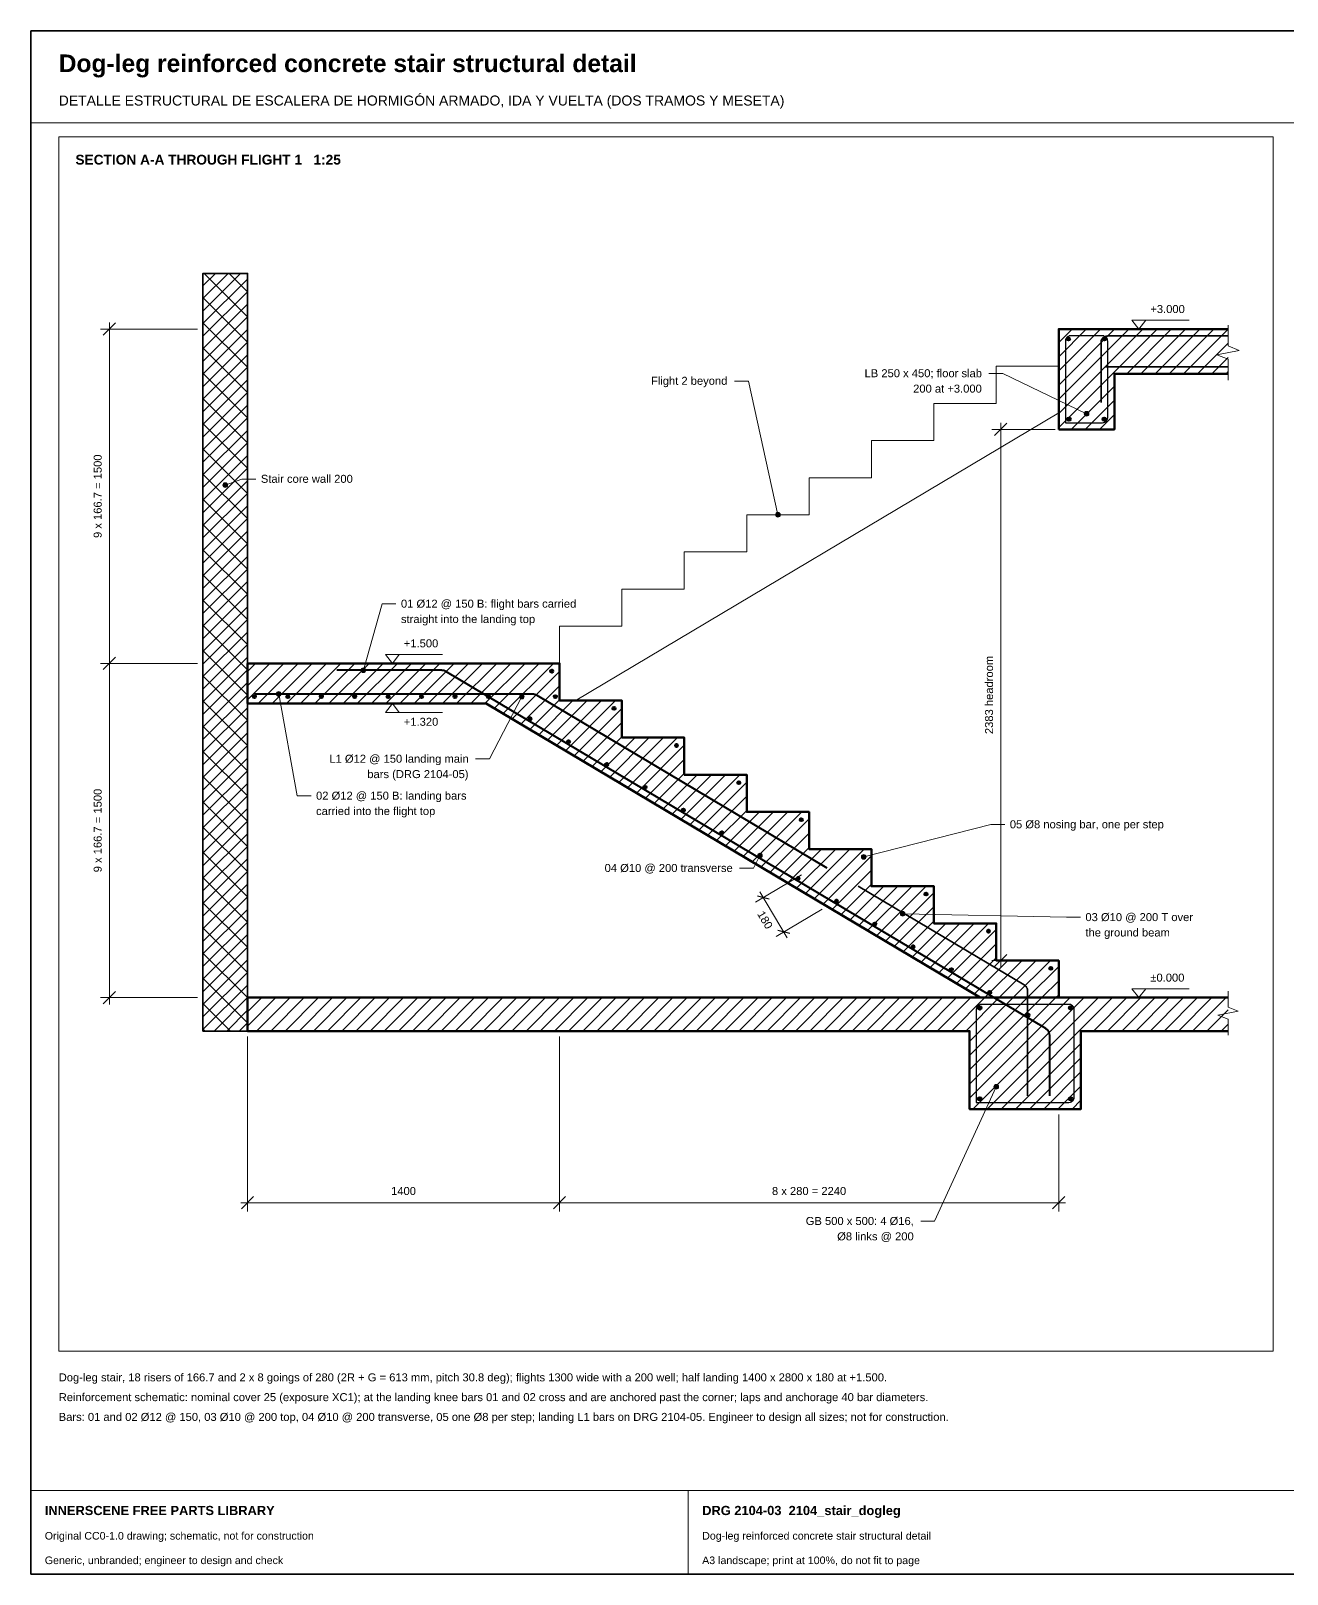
# Paper-space layout 'Layout1' of a CAD drawing. Header units: millimetres. Extents: x 10 to 410, y 10 to 287.
# Drawn here: x 10 to 235.5, y 10 to 287 of the extents above; entities that cross this region are included whole.
import ezdxf
from ezdxf.enums import TextEntityAlignment as Align

# ---------------------------------------------------------------- set-up
doc = ezdxf.new("R2010")
doc.units = ezdxf.units.MM
for name, color, linetype, lineweight, true_color in [('A-BORDER', 7, 'Continuous', 18, 0x6f8794), ('A-DIMS', 7, 'Continuous', 15, 0x46606d), ('A-TEXT', 7, 'Continuous', 15, 0x1b2a33), ('A-WALL', 7, 'Continuous', 35, 0x3a4a54), ('S-CONC', 7, 'Continuous', 50, 0x1f2d36), ('S-CONC-BYD', 7, 'Continuous', 18, 0x5b6b74), ('S-HATCH', 7, 'Continuous', 9, 0x9aa5aa), ('S-REBAR', 7, 'Continuous', 40, 0xb2361f)]:
    doc.layers.add(name, color=color, linetype=linetype, lineweight=lineweight, true_color=true_color)
doc.styles.add('STR_BOLD', font='arialbd.ttf')
doc.styles.add('STR_REGULAR', font='arial.ttf')

psp = doc.layouts.get("Layout1")

# ---------------------------------------------------------------- hatches: boundary and pattern name
at = {"layer": 'A-DIMS'}
h = psp.add_hatch(color=256, dxfattribs=at)
edge = h.paths.add_edge_path()
edge.add_arc((199.49, 218.27), 0.42, 0, 360)
h = psp.add_hatch(color=256, dxfattribs=at)
edge = h.paths.add_edge_path()
edge.add_arc((44.89, 205.47), 0.42, 0, 360)
h = psp.add_hatch(color=256, dxfattribs=at)
edge = h.paths.add_edge_path()
edge.add_arc((144.09, 200.14), 0.42, 0, 360)
h = psp.add_hatch(color=256, dxfattribs=at)
edge = h.paths.add_edge_path()
edge.add_arc((69.69, 172.23), 0.42, 0, 360)
h = psp.add_hatch(color=256, dxfattribs=at)
edge = h.paths.add_edge_path()
edge.add_arc((54.49, 167.99), 0.42, 0, 360)
h = psp.add_hatch(color=256, dxfattribs=at)
edge = h.paths.add_edge_path()
edge.add_arc((98.13, 167.51), 0.42, 0, 360)
h = psp.add_hatch(color=256, dxfattribs=at)
edge = h.paths.add_edge_path()
edge.add_arc((140.87, 138.96), 0.42, 0, 360)
h = psp.add_hatch(color=256, dxfattribs=at)
edge = h.paths.add_edge_path()
edge.add_arc((159.49, 138.74), 0.42, 0, 360)
h = psp.add_hatch(color=256, dxfattribs=at)
edge = h.paths.add_edge_path()
edge.add_arc((166.49, 128.53), 0.42, 0, 360)
h = psp.add_hatch(color=256, dxfattribs=at)
edge = h.paths.add_edge_path()
edge.add_arc((183.29, 97.47), 0.42, 0, 360)
at = {"layer": 'S-REBAR'}
h = psp.add_hatch(color=256, dxfattribs=at)
edge = h.paths.add_edge_path()
edge.add_arc((196.25, 231.71), 0.28, 0, 360)
h = psp.add_hatch(color=256, dxfattribs=at)
edge = h.paths.add_edge_path()
edge.add_arc((202.73, 231.71), 0.28, 0, 360)
h = psp.add_hatch(color=256, dxfattribs=at)
edge = h.paths.add_edge_path()
edge.add_arc((196.33, 217.31), 0.32, 0, 360)
h = psp.add_hatch(color=256, dxfattribs=at)
edge = h.paths.add_edge_path()
edge.add_arc((202.65, 217.31), 0.32, 0, 360)
h = psp.add_hatch(color=256, dxfattribs=at)
edge = h.paths.add_edge_path()
edge.add_arc((103.49, 172.07), 0.28, 0, 360)
h = psp.add_hatch(color=256, dxfattribs=at)
edge = h.paths.add_edge_path()
edge.add_arc((50.13, 167.51), 0.28, 0, 360)
h = psp.add_hatch(color=256, dxfattribs=at)
edge = h.paths.add_edge_path()
edge.add_arc((56.13, 167.51), 0.28, 0, 360)
h = psp.add_hatch(color=256, dxfattribs=at)
edge = h.paths.add_edge_path()
edge.add_arc((62.13, 167.51), 0.28, 0, 360)
h = psp.add_hatch(color=256, dxfattribs=at)
edge = h.paths.add_edge_path()
edge.add_arc((68.13, 167.51), 0.28, 0, 360)
h = psp.add_hatch(color=256, dxfattribs=at)
edge = h.paths.add_edge_path()
edge.add_arc((74.13, 167.51), 0.28, 0, 360)
h = psp.add_hatch(color=256, dxfattribs=at)
edge = h.paths.add_edge_path()
edge.add_arc((80.13, 167.51), 0.28, 0, 360)
h = psp.add_hatch(color=256, dxfattribs=at)
edge = h.paths.add_edge_path()
edge.add_arc((86.13, 167.51), 0.28, 0, 360)
h = psp.add_hatch(color=256, dxfattribs=at)
edge = h.paths.add_edge_path()
edge.add_arc((92.13, 167.51), 0.28, 0, 360)
h = psp.add_hatch(color=256, dxfattribs=at)
edge = h.paths.add_edge_path()
edge.add_arc((98.13, 167.51), 0.28, 0, 360)
h = psp.add_hatch(color=256, dxfattribs=at)
edge = h.paths.add_edge_path()
edge.add_arc((104.13, 167.51), 0.28, 0, 360)
h = psp.add_hatch(color=256, dxfattribs=at)
edge = h.paths.add_edge_path()
edge.add_arc((99.62, 163.51), 0.28, 0, 360)
h = psp.add_hatch(color=256, dxfattribs=at)
edge = h.paths.add_edge_path()
edge.add_arc((114.69, 165.4), 0.28, 0, 360)
h = psp.add_hatch(color=256, dxfattribs=at)
edge = h.paths.add_edge_path()
edge.add_arc((106.5, 159.42), 0.28, 0, 360)
h = psp.add_hatch(color=256, dxfattribs=at)
edge = h.paths.add_edge_path()
edge.add_arc((125.89, 158.74), 0.28, 0, 360)
h = psp.add_hatch(color=256, dxfattribs=at)
edge = h.paths.add_edge_path()
edge.add_arc((113.37, 155.33), 0.28, 0, 360)
h = psp.add_hatch(color=256, dxfattribs=at)
edge = h.paths.add_edge_path()
edge.add_arc((137.09, 152.07), 0.28, 0, 360)
h = psp.add_hatch(color=256, dxfattribs=at)
edge = h.paths.add_edge_path()
edge.add_arc((120.25, 151.24), 0.28, 0, 360)
h = psp.add_hatch(color=256, dxfattribs=at)
edge = h.paths.add_edge_path()
edge.add_arc((127.12, 147.15), 0.28, 0, 360)
h = psp.add_hatch(color=256, dxfattribs=at)
edge = h.paths.add_edge_path()
edge.add_arc((148.29, 145.4), 0.28, 0, 360)
h = psp.add_hatch(color=256, dxfattribs=at)
edge = h.paths.add_edge_path()
edge.add_arc((134, 143.05), 0.28, 0, 360)
h = psp.add_hatch(color=256, dxfattribs=at)
edge = h.paths.add_edge_path()
edge.add_arc((140.87, 138.96), 0.28, 0, 360)
h = psp.add_hatch(color=256, dxfattribs=at)
edge = h.paths.add_edge_path()
edge.add_arc((159.49, 138.74), 0.28, 0, 360)
h = psp.add_hatch(color=256, dxfattribs=at)
edge = h.paths.add_edge_path()
edge.add_arc((147.74, 134.87), 0.28, 0, 360)
h = psp.add_hatch(color=256, dxfattribs=at)
edge = h.paths.add_edge_path()
edge.add_arc((154.62, 130.78), 0.28, 0, 360)
h = psp.add_hatch(color=256, dxfattribs=at)
edge = h.paths.add_edge_path()
edge.add_arc((170.69, 132.07), 0.28, 0, 360)
h = psp.add_hatch(color=256, dxfattribs=at)
edge = h.paths.add_edge_path()
edge.add_arc((161.49, 126.69), 0.28, 0, 360)
h = psp.add_hatch(color=256, dxfattribs=at)
edge = h.paths.add_edge_path()
edge.add_arc((181.89, 125.4), 0.28, 0, 360)
h = psp.add_hatch(color=256, dxfattribs=at)
edge = h.paths.add_edge_path()
edge.add_arc((168.37, 122.6), 0.28, 0, 360)
h = psp.add_hatch(color=256, dxfattribs=at)
edge = h.paths.add_edge_path()
edge.add_arc((175.24, 118.5), 0.28, 0, 360)
h = psp.add_hatch(color=256, dxfattribs=at)
edge = h.paths.add_edge_path()
edge.add_arc((193.09, 118.74), 0.28, 0, 360)
h = psp.add_hatch(color=256, dxfattribs=at)
edge = h.paths.add_edge_path()
edge.add_arc((182.12, 114.41), 0.28, 0, 360)
h = psp.add_hatch(color=256, dxfattribs=at)
edge = h.paths.add_edge_path()
edge.add_arc((180.33, 111.63), 0.32, 0, 360)
h = psp.add_hatch(color=256, dxfattribs=at)
edge = h.paths.add_edge_path()
edge.add_arc((196.65, 111.63), 0.32, 0, 360)
h = psp.add_hatch(color=256, dxfattribs=at)
edge = h.paths.add_edge_path()
edge.add_arc((188.99, 110.32), 0.28, 0, 360)
h = psp.add_hatch(color=256, dxfattribs=at)
edge = h.paths.add_edge_path()
edge.add_arc((180.33, 95.31), 0.32, 0, 360)
h = psp.add_hatch(color=256, dxfattribs=at)
edge = h.paths.add_edge_path()
edge.add_arc((196.65, 95.31), 0.32, 0, 360)

# ---------------------------------------------------------------- linework, layer by layer
at = {"layer": 'A-BORDER'}
for p, q in [((10, 270.5), (410, 270.5)), ((10, 25), (410, 25)), ((128, 10), (128, 25))]:
    psp.add_line(p, q, dxfattribs=at)
at = {"layer": 'A-BORDER', "lineweight": 35}
psp.add_lwpolyline([(10, 10), (410, 10), (410, 287), (10, 287)], close=True, dxfattribs=at)
at = {"layer": 'A-BORDER'}
psp.add_lwpolyline([(15, 50), (233, 50), (233, 268), (15, 268)], close=True, dxfattribs=at)
at = {"layer": 'A-DIMS'}
for p, q in [((39.89, 233.47), (22.49, 233.47)), ((24.09, 172.27), (24.09, 234.67)), ((207.64, 235.07), (217.91, 235.07)), ((184.09, 118.94), (184.09, 216.67)), ((193.89, 215.47), (182.49, 215.47)), ((24.09, 112.27), (24.09, 174.67)), ((73.64, 175.07), (83.91, 175.07)), ((39.89, 173.47), (22.49, 173.47)), ((39.89, 173.47), (22.49, 173.47)), ((73.64, 164.67), (83.91, 164.67)), ((148.35, 135.53), (140.1, 130.62)), ((145.77, 124.22), (140.86, 132.47)), ((152.03, 129.34), (143.78, 124.43)), ((193.49, 120.14), (182.49, 120.14)), ((207.64, 115.07), (217.91, 115.07)), ((39.89, 113.47), (22.49, 113.47)), ((48.89, 106.47), (48.89, 75.07)), ((104.89, 106.47), (104.89, 75.07)), ((104.89, 106.47), (104.89, 75.07)), ((194.49, 92.47), (194.49, 75.07)), ((47.69, 76.67), (106.09, 76.67)), ((103.69, 76.67), (195.69, 76.67))]:
    psp.add_line(p, q, dxfattribs=at)
at = {"layer": 'A-DIMS', "lineweight": 30}
for p, q in [((22.99, 232.37), (25.19, 234.57)), ((182.99, 214.37), (185.19, 216.57)), ((22.99, 172.37), (25.19, 174.57)), ((22.99, 172.37), (25.19, 174.57)), ((142.54, 131.17), (140.41, 131.71)), ((146.22, 124.98), (144.09, 125.52)), ((182.99, 119.04), (185.19, 121.24)), ((22.99, 112.37), (25.19, 114.57)), ((47.79, 75.57), (49.99, 77.77)), ((103.79, 75.57), (105.99, 77.77)), ((103.79, 75.57), (105.99, 77.77)), ((193.39, 75.57), (195.59, 77.77))]:
    psp.add_line(p, q, dxfattribs=at)
at = {"layer": 'A-DIMS'}
for points in [[(208.89, 233.47), (207.64, 235.07), (210.14, 235.07)], [(74.89, 173.47), (73.64, 175.07), (76.14, 175.07)], [(74.89, 166.27), (73.64, 164.67), (76.14, 164.67)], [(208.89, 113.47), (207.64, 115.07), (210.14, 115.07)]]:
    psp.add_lwpolyline(points, close=True, dxfattribs=at)
for points in [[(224.89, 224.3), (224.89, 228.05), (222.89, 228.85), (226.89, 229.65), (224.89, 230.45), (224.89, 234.2)], [(181.96, 225.51), (184.46, 225.51), (199.49, 218.27)], [(136.29, 224.15), (138.79, 224.15), (144.09, 200.14)], [(50.39, 206.56), (47.89, 206.56), (44.89, 205.47)], [(75.53, 184.15), (73.03, 184.15), (69.69, 172.23)], [(60.29, 149.69), (57.79, 149.69), (54.49, 167.99)], [(89.81, 156.32), (92.31, 156.32), (98.13, 167.51)], [(184.82, 144.55), (182.32, 144.55), (159.49, 138.74)], [(137.22, 136.71), (139.72, 136.71), (140.87, 138.96)], [(198.39, 127.89), (195.89, 127.89), (166.49, 128.53)], [(224.89, 106.74), (224.89, 109.59), (223.06, 110.32), (226.72, 111.06), (224.89, 111.79), (224.89, 114.64)], [(169.73, 73.35), (172.23, 73.35), (183.29, 97.47)]]:
    psp.add_lwpolyline(points, dxfattribs=at)
for centre in [(199.49, 218.27), (44.89, 205.47), (144.09, 200.14), (69.69, 172.23), (54.49, 167.99), (98.13, 167.51), (140.87, 138.96), (159.49, 138.74), (166.49, 128.53), (183.29, 97.47)]:
    psp.add_circle(centre, 0.42, dxfattribs=at)
at = {"layer": 'A-WALL'}
psp.add_lwpolyline([(40.89, 107.47), (48.89, 107.47), (48.89, 243.47), (40.89, 243.47), (40.89, 107.47)], dxfattribs=at)
at = {"layer": 'S-CONC'}
for points in [[(224.89, 233.47), (194.49, 233.47), (194.49, 215.47)], [(194.49, 215.47), (204.49, 215.47), (204.49, 225.47), (224.89, 225.47)], [(180.41, 113.47), (194.49, 113.47), (194.49, 120.14), (183.29, 120.14), (183.29, 126.8), (172.09, 126.8), (172.09, 133.47), (160.89, 133.47), (160.89, 140.14), (149.69, 140.14), (149.69, 146.8), (138.49, 146.8), (138.49, 153.47), (127.29, 153.47), (127.29, 160.14), (116.09, 160.14), (116.09, 166.8), (104.89, 166.8), (104.89, 173.47), (48.89, 173.47), (48.89, 166.27), (91.71, 166.27), (180.41, 113.47)], [(224.89, 113.47), (48.89, 113.47), (48.89, 107.47)], [(48.89, 107.47), (178.49, 107.47), (178.49, 93.47), (198.49, 93.47), (198.49, 107.47), (224.89, 107.47)]]:
    psp.add_lwpolyline(points, dxfattribs=at)
at = {"layer": 'S-CONC-BYD'}
for points in [[(104.89, 173.47), (104.89, 180.14), (116.09, 180.14), (116.09, 186.8), (127.29, 186.8), (127.29, 193.47), (138.49, 193.47), (138.49, 200.14), (149.69, 200.14), (149.69, 206.8), (160.89, 206.8), (160.89, 213.47), (172.09, 213.47), (172.09, 220.14), (183.29, 220.14), (183.29, 226.8), (194.49, 226.8)], [(107.7, 166.76), (194.49, 218.42)]]:
    psp.add_lwpolyline(points, dxfattribs=at)
at = {"layer": 'S-HATCH'}
for p, q in [((40.89, 236.71), (47.65, 243.47)), ((40.89, 238.97), (45.39, 243.47)), ((40.89, 241.23), (43.13, 243.47)), ((40.89, 234.45), (48.89, 242.45)), ((41.08, 243.47), (48.89, 235.66)), ((45.6, 243.47), (48.89, 240.18)), ((40.89, 232.18), (48.89, 240.18)), ((40.89, 239.13), (48.89, 231.13)), ((40.89, 229.92), (48.89, 237.92)), ((40.89, 227.66), (48.89, 235.66)), ((40.89, 234.61), (48.89, 226.61)), ((40.89, 225.4), (48.89, 233.4)), ((194.49, 215.8), (212.16, 233.47)), ((194.49, 218.34), (209.62, 233.47)), ((194.49, 220.89), (207.07, 233.47)), ((194.49, 223.43), (204.53, 233.47)), ((194.49, 225.98), (201.98, 233.47)), ((194.49, 228.52), (199.44, 233.47)), ((194.49, 231.07), (196.89, 233.47)), ((206.71, 225.47), (214.71, 233.47)), ((209.26, 225.47), (217.26, 233.47)), ((211.8, 225.47), (219.8, 233.47)), ((214.35, 225.47), (222.35, 233.47)), ((216.89, 225.47), (224.89, 233.47)), ((40.89, 223.13), (48.89, 231.13)), ((40.89, 230.08), (48.89, 222.08)), ((219.44, 225.47), (224.89, 230.92)), ((40.89, 220.87), (48.89, 228.87)), ((221.98, 225.47), (224.89, 228.38)), ((40.89, 218.61), (48.89, 226.61)), ((40.89, 225.56), (48.89, 217.56)), ((224.53, 225.47), (224.89, 225.83)), ((40.89, 216.34), (48.89, 224.34)), ((40.89, 214.08), (48.89, 222.08)), ((196.71, 215.47), (204.49, 223.25)), ((40.89, 221.03), (48.89, 213.03)), ((40.89, 211.82), (48.89, 219.82)), ((199.26, 215.47), (204.49, 220.7)), ((40.89, 209.56), (48.89, 217.56)), ((40.89, 216.51), (48.89, 208.51)), ((201.8, 215.47), (204.49, 218.16)), ((40.89, 207.29), (48.89, 215.29)), ((204.35, 215.47), (204.49, 215.61)), ((40.89, 205.03), (48.89, 213.03)), ((40.89, 211.98), (48.89, 203.98)), ((40.89, 202.77), (48.89, 210.77)), ((40.89, 200.51), (48.89, 208.51)), ((40.89, 207.45), (48.89, 199.45)), ((40.89, 198.24), (48.89, 206.24)), ((40.89, 195.98), (48.89, 203.98)), ((40.89, 202.93), (48.89, 194.93)), ((40.89, 193.72), (48.89, 201.72)), ((40.89, 191.45), (48.89, 199.45)), ((40.89, 198.4), (48.89, 190.4)), ((40.89, 189.19), (48.89, 197.19)), ((40.89, 186.93), (48.89, 194.93)), ((40.89, 193.88), (48.89, 185.88)), ((40.89, 184.67), (48.89, 192.67)), ((40.89, 182.4), (48.89, 190.4)), ((40.89, 189.35), (48.89, 181.35)), ((40.89, 180.14), (48.89, 188.14)), ((40.89, 177.88), (48.89, 185.88)), ((40.89, 184.83), (48.89, 176.83)), ((40.89, 175.61), (48.89, 183.61)), ((40.89, 173.35), (48.89, 181.35)), ((40.89, 180.3), (48.89, 172.3)), ((40.89, 171.09), (48.89, 179.09)), ((40.89, 168.83), (48.89, 176.83)), ((40.89, 175.78), (48.89, 167.78)), ((40.89, 166.56), (48.89, 174.56)), ((40.89, 164.3), (48.89, 172.3)), ((48.89, 166.93), (55.43, 173.47)), ((48.89, 169.47), (52.89, 173.47)), ((48.89, 172.02), (50.34, 173.47)), ((50.78, 166.27), (57.98, 173.47)), ((53.32, 166.27), (60.52, 173.47)), ((55.87, 166.27), (63.07, 173.47)), ((58.42, 166.27), (65.62, 173.47)), ((60.96, 166.27), (68.16, 173.47)), ((63.51, 166.27), (70.71, 173.47)), ((66.05, 166.27), (73.25, 173.47)), ((68.6, 166.27), (75.8, 173.47)), ((71.14, 166.27), (78.34, 173.47)), ((73.69, 166.27), (80.89, 173.47)), ((76.23, 166.27), (83.43, 173.47)), ((78.78, 166.27), (85.98, 173.47)), ((81.33, 166.27), (88.53, 173.47)), ((83.87, 166.27), (91.07, 173.47)), ((86.42, 166.27), (93.62, 173.47)), ((88.96, 166.27), (96.16, 173.47)), ((91.51, 166.27), (98.71, 173.47)), ((93.18, 165.4), (101.25, 173.47)), ((94.77, 164.45), (103.8, 173.47)), ((96.37, 163.5), (104.89, 172.02)), ((40.89, 171.25), (48.89, 163.25)), ((40.89, 162.04), (48.89, 170.04)), ((97.97, 162.55), (104.89, 169.47)), ((40.89, 159.78), (48.89, 167.78)), ((40.89, 166.72), (48.89, 158.72)), ((99.56, 161.6), (104.89, 166.92)), ((101.16, 160.65), (107.31, 166.8)), ((102.75, 159.7), (109.86, 166.8)), ((104.35, 158.75), (112.41, 166.8)), ((105.94, 157.8), (114.95, 166.8)), ((40.89, 157.51), (48.89, 165.51)), ((107.54, 156.85), (116.09, 165.4)), ((40.89, 155.25), (48.89, 163.25)), ((40.89, 162.2), (48.89, 154.2)), ((40.89, 152.99), (48.89, 160.99)), ((109.14, 155.9), (116.09, 162.85)), ((40.89, 150.72), (48.89, 158.72)), ((110.73, 154.95), (116.09, 160.31)), ((112.33, 154), (118.47, 160.14)), ((113.92, 153.05), (121.01, 160.14)), ((115.52, 152.1), (123.56, 160.14)), ((117.11, 151.15), (126.1, 160.14)), ((118.71, 150.2), (127.29, 158.78)), ((40.89, 157.67), (48.89, 149.67)), ((40.89, 148.46), (48.89, 156.46)), ((120.31, 149.25), (127.29, 156.23)), ((40.89, 146.2), (48.89, 154.2)), ((40.89, 153.15), (48.89, 145.15)), ((121.9, 148.3), (127.29, 153.69)), ((123.5, 147.35), (129.62, 153.47)), ((125.09, 146.4), (132.16, 153.47)), ((126.69, 145.45), (134.71, 153.47)), ((128.28, 144.5), (137.26, 153.47)), ((40.89, 143.94), (48.89, 151.94)), ((40.89, 141.67), (48.89, 149.67)), ((129.88, 143.55), (138.49, 152.16)), ((131.48, 142.6), (138.49, 149.61)), ((40.89, 148.62), (48.89, 140.62)), ((40.89, 139.41), (48.89, 147.41)), ((133.07, 141.65), (138.49, 147.07)), ((40.89, 137.15), (48.89, 145.15)), ((40.89, 144.1), (48.89, 136.1)), ((134.67, 140.7), (140.77, 146.8)), ((136.26, 139.75), (143.32, 146.8)), ((137.86, 138.8), (145.86, 146.8)), ((139.46, 137.85), (148.41, 146.8)), ((141.05, 136.9), (149.69, 145.54)), ((40.89, 134.89), (48.89, 142.89)), ((142.65, 135.95), (149.69, 142.99)), ((40.89, 132.62), (48.89, 140.62)), ((40.89, 139.57), (48.89, 131.57)), ((144.24, 135), (149.69, 140.45)), ((145.84, 134.05), (151.92, 140.14)), ((147.43, 133.1), (154.47, 140.14)), ((149.03, 132.15), (157.02, 140.14)), ((150.63, 131.2), (159.56, 140.14)), ((152.22, 130.25), (160.89, 138.92)), ((40.89, 130.36), (48.89, 138.36)), ((40.89, 128.1), (48.89, 136.1)), ((153.82, 129.3), (160.89, 136.37)), ((40.89, 135.05), (48.89, 127.05)), ((40.89, 125.83), (48.89, 133.83)), ((155.41, 128.35), (160.89, 133.83)), ((157.01, 127.4), (163.08, 133.47)), ((158.6, 126.45), (165.62, 133.47)), ((160.2, 125.5), (168.17, 133.47)), ((161.8, 124.55), (170.71, 133.47)), ((40.89, 123.57), (48.89, 131.57)), ((40.89, 130.52), (48.89, 122.52)), ((163.39, 123.6), (172.09, 132.3)), ((40.89, 121.31), (48.89, 129.31)), ((164.99, 122.65), (172.09, 129.76)), ((40.89, 119.05), (48.89, 127.05)), ((40.89, 126), (48.89, 118)), ((40.89, 116.78), (48.89, 124.78)), ((166.58, 121.7), (172.09, 127.21)), ((168.18, 120.75), (174.23, 126.8)), ((169.77, 119.8), (176.77, 126.8)), ((171.37, 118.85), (179.32, 126.8)), ((172.97, 117.9), (181.87, 126.8)), ((174.56, 116.95), (183.29, 125.68)), ((40.89, 114.52), (48.89, 122.52)), ((176.16, 116), (183.29, 123.14)), ((40.89, 121.47), (48.89, 113.47)), ((40.89, 112.26), (48.89, 120.26)), ((177.75, 115.05), (183.29, 120.59)), ((179.35, 114.1), (185.38, 120.14)), ((181.26, 113.47), (187.93, 120.14)), ((183.81, 113.47), (190.47, 120.14)), ((186.35, 113.47), (193.02, 120.14)), ((40.89, 110), (48.89, 118)), ((40.89, 116.94), (48.89, 108.94)), ((188.9, 113.47), (194.49, 119.06)), ((191.44, 113.47), (194.49, 116.52)), ((40.89, 107.73), (48.89, 115.73)), ((193.99, 113.47), (194.49, 113.97)), ((40.89, 112.42), (45.84, 107.47)), ((42.89, 107.47), (48.89, 113.47)), ((45.15, 107.47), (48.89, 111.21)), ((48.89, 108.38), (53.98, 113.47)), ((48.89, 110.92), (51.44, 113.47)), ((50.53, 107.47), (56.53, 113.47)), ((53.07, 107.47), (59.07, 113.47)), ((55.62, 107.47), (61.62, 113.47)), ((58.16, 107.47), (64.16, 113.47)), ((60.71, 107.47), (66.71, 113.47)), ((63.25, 107.47), (69.25, 113.47)), ((65.8, 107.47), (71.8, 113.47)), ((68.35, 107.47), (74.35, 113.47)), ((70.89, 107.47), (76.89, 113.47)), ((73.44, 107.47), (79.44, 113.47)), ((75.98, 107.47), (81.98, 113.47)), ((78.53, 107.47), (84.53, 113.47)), ((81.07, 107.47), (87.07, 113.47)), ((83.62, 107.47), (89.62, 113.47)), ((86.16, 107.47), (92.16, 113.47)), ((88.71, 107.47), (94.71, 113.47)), ((91.26, 107.47), (97.26, 113.47)), ((93.8, 107.47), (99.8, 113.47)), ((96.35, 107.47), (102.35, 113.47)), ((98.89, 107.47), (104.89, 113.47)), ((101.44, 107.47), (107.44, 113.47)), ((103.98, 107.47), (109.98, 113.47)), ((106.53, 107.47), (112.53, 113.47)), ((109.08, 107.47), (115.08, 113.47)), ((111.62, 107.47), (117.62, 113.47)), ((114.17, 107.47), (120.17, 113.47)), ((116.71, 107.47), (122.71, 113.47)), ((119.26, 107.47), (125.26, 113.47)), ((121.8, 107.47), (127.8, 113.47)), ((124.35, 107.47), (130.35, 113.47)), ((126.89, 107.47), (132.89, 113.47)), ((129.44, 107.47), (135.44, 113.47)), ((131.99, 107.47), (137.99, 113.47)), ((134.53, 107.47), (140.53, 113.47)), ((137.08, 107.47), (143.08, 113.47)), ((139.62, 107.47), (145.62, 113.47)), ((142.17, 107.47), (148.17, 113.47)), ((144.71, 107.47), (150.71, 113.47)), ((147.26, 107.47), (153.26, 113.47)), ((149.8, 107.47), (155.8, 113.47)), ((152.35, 107.47), (158.35, 113.47)), ((154.9, 107.47), (160.9, 113.47)), ((157.44, 107.47), (163.44, 113.47)), ((159.99, 107.47), (165.99, 113.47)), ((162.53, 107.47), (168.53, 113.47)), ((165.08, 107.47), (171.08, 113.47)), ((167.62, 107.47), (173.62, 113.47)), ((170.17, 107.47), (176.17, 113.47)), ((172.71, 107.47), (178.71, 113.47)), ((175.26, 107.47), (181.26, 113.47)), ((177.81, 107.47), (183.81, 113.47)), ((178.49, 95.43), (196.53, 113.47)), ((178.49, 97.97), (193.99, 113.47)), ((178.49, 100.52), (191.44, 113.47)), ((178.49, 103.06), (188.9, 113.47)), ((178.49, 105.61), (186.35, 113.47)), ((179.08, 93.47), (199.08, 113.47)), ((181.63, 93.47), (201.63, 113.47)), ((184.17, 93.47), (204.17, 113.47)), ((200.72, 107.47), (206.72, 113.47)), ((203.26, 107.47), (209.26, 113.47)), ((205.81, 107.47), (211.81, 113.47)), ((208.35, 107.47), (214.35, 113.47)), ((210.9, 107.47), (216.9, 113.47)), ((213.44, 107.47), (219.44, 113.47)), ((215.99, 107.47), (221.99, 113.47)), ((218.54, 107.47), (224.54, 113.47)), ((221.08, 107.47), (224.89, 111.28)), ((47.42, 107.47), (48.89, 108.94)), ((223.63, 107.47), (224.89, 108.73)), ((40.89, 107.89), (41.31, 107.47)), ((186.72, 93.47), (198.49, 105.24)), ((189.26, 93.47), (198.49, 102.7)), ((191.81, 93.47), (198.49, 100.15)), ((194.35, 93.47), (198.49, 97.61)), ((196.9, 93.47), (198.49, 95.06))]:
    psp.add_line(p, q, dxfattribs=at)
at = {"layer": 'S-REBAR', "lineweight": 30}
for points in [[(195.69, 216.67), (202.32, 216.67), (202.32, 216.67), (202.33, 216.67), (202.33, 216.67), (202.33, 216.67), (202.34, 216.67), (202.34, 216.67), (202.56, 216.7), (202.56, 216.7), (202.57, 216.7), (202.58, 216.7), (202.58, 216.71), (202.59, 216.71), (202.6, 216.71), (202.79, 216.79), (202.8, 216.79), (202.8, 216.8), (202.81, 216.8), (202.82, 216.8), (202.82, 216.81), (202.83, 216.81), (202.99, 216.94), (203, 216.94), (203, 216.95), (203.01, 216.95), (203.01, 216.96), (203.02, 216.96), (203.02, 216.97), (203.15, 217.13), (203.15, 217.14), (203.16, 217.14), (203.16, 217.15), (203.16, 217.16), (203.17, 217.16), (203.17, 217.17), (203.25, 217.36), (203.25, 217.37), (203.25, 217.38), (203.26, 217.38), (203.26, 217.39), (203.26, 217.4), (203.26, 217.4), (203.29, 217.62), (203.29, 217.62), (203.29, 217.63), (203.29, 217.63), (203.29, 217.63), (203.29, 217.64), (203.29, 217.64), (203.29, 231.3), (203.29, 231.3), (203.29, 231.31), (203.29, 231.31), (203.29, 231.31), (203.29, 231.32), (203.29, 231.32), (203.26, 231.54), (203.26, 231.54), (203.26, 231.55), (203.26, 231.56), (203.25, 231.56), (203.25, 231.57), (203.25, 231.58), (203.17, 231.77), (203.17, 231.78), (203.16, 231.78), (203.16, 231.79), (203.16, 231.8), (203.15, 231.8), (203.15, 231.81), (203.02, 231.97), (203.02, 231.98), (203.01, 231.98), (203.01, 231.99), (203, 231.99), (203, 232), (202.99, 232), (202.83, 232.13), (202.82, 232.13), (202.82, 232.14), (202.81, 232.14), (202.8, 232.14), (202.8, 232.15), (202.79, 232.15), (202.6, 232.23), (202.59, 232.23), (202.58, 232.23), (202.58, 232.24), (202.57, 232.24), (202.56, 232.24), (202.56, 232.24), (202.34, 232.27), (202.34, 232.27), (202.33, 232.27), (202.33, 232.27), (202.33, 232.27), (202.32, 232.27), (202.32, 232.27), (196.66, 232.27), (196.66, 232.27), (196.65, 232.27), (196.65, 232.27), (196.65, 232.27), (196.64, 232.27), (196.64, 232.27), (196.42, 232.24), (196.42, 232.24), (196.41, 232.24), (196.4, 232.24), (196.4, 232.23), (196.39, 232.23), (196.38, 232.23), (196.19, 232.15), (196.18, 232.15), (196.18, 232.14), (196.17, 232.14), (196.16, 232.14), (196.16, 232.13), (196.15, 232.13), (195.99, 232), (195.98, 232), (195.98, 231.99), (195.97, 231.99), (195.97, 231.98), (195.96, 231.98), (195.96, 231.97), (195.83, 231.81), (195.83, 231.8), (195.82, 231.8), (195.82, 231.79), (195.82, 231.78), (195.81, 231.78), (195.81, 231.77), (195.73, 231.58), (195.73, 231.57), (195.73, 231.56), (195.72, 231.56), (195.72, 231.55), (195.72, 231.54), (195.72, 231.54), (195.69, 231.32), (195.69, 231.32), (195.69, 231.31), (195.69, 231.31), (195.69, 231.31), (195.69, 231.3), (195.69, 231.3), (195.69, 216.67)], [(179.69, 94.67), (196.32, 94.67), (196.32, 94.67), (196.33, 94.67), (196.33, 94.67), (196.33, 94.67), (196.34, 94.67), (196.34, 94.67), (196.56, 94.7), (196.56, 94.7), (196.57, 94.7), (196.58, 94.7), (196.58, 94.71), (196.59, 94.71), (196.6, 94.71), (196.79, 94.79), (196.8, 94.79), (196.8, 94.8), (196.81, 94.8), (196.82, 94.8), (196.82, 94.81), (196.83, 94.81), (196.99, 94.94), (197, 94.94), (197, 94.95), (197.01, 94.95), (197.01, 94.96), (197.02, 94.96), (197.02, 94.97), (197.15, 95.13), (197.15, 95.14), (197.16, 95.14), (197.16, 95.15), (197.16, 95.16), (197.17, 95.16), (197.17, 95.17), (197.25, 95.36), (197.25, 95.37), (197.25, 95.38), (197.26, 95.38), (197.26, 95.39), (197.26, 95.4), (197.26, 95.4), (197.29, 95.62), (197.29, 95.62), (197.29, 95.63), (197.29, 95.63), (197.29, 95.63), (197.29, 95.64), (197.29, 95.64), (197.29, 111.3), (197.29, 111.3), (197.29, 111.31), (197.29, 111.31), (197.29, 111.31), (197.29, 111.32), (197.29, 111.32), (197.26, 111.54), (197.26, 111.54), (197.26, 111.55), (197.26, 111.56), (197.25, 111.56), (197.25, 111.57), (197.25, 111.58), (197.17, 111.77), (197.17, 111.78), (197.16, 111.78), (197.16, 111.79), (197.16, 111.8), (197.15, 111.8), (197.15, 111.81), (197.02, 111.97), (197.02, 111.98), (197.01, 111.98), (197.01, 111.99), (197, 111.99), (197, 112), (196.99, 112), (196.83, 112.13), (196.82, 112.13), (196.82, 112.14), (196.81, 112.14), (196.8, 112.14), (196.8, 112.15), (196.79, 112.15), (196.6, 112.23), (196.59, 112.23), (196.58, 112.23), (196.58, 112.24), (196.57, 112.24), (196.56, 112.24), (196.56, 112.24), (196.34, 112.27), (196.34, 112.27), (196.33, 112.27), (196.33, 112.27), (196.33, 112.27), (196.32, 112.27), (196.32, 112.27), (180.66, 112.27), (180.66, 112.27), (180.65, 112.27), (180.65, 112.27), (180.65, 112.27), (180.64, 112.27), (180.64, 112.27), (180.42, 112.24), (180.42, 112.24), (180.41, 112.24), (180.4, 112.24), (180.4, 112.23), (180.39, 112.23), (180.38, 112.23), (180.19, 112.15), (180.18, 112.15), (180.18, 112.14), (180.17, 112.14), (180.16, 112.14), (180.16, 112.13), (180.15, 112.13), (179.99, 112), (179.98, 112), (179.98, 111.99), (179.97, 111.99), (179.97, 111.98), (179.96, 111.98), (179.96, 111.97), (179.83, 111.81), (179.83, 111.8), (179.82, 111.8), (179.82, 111.79), (179.82, 111.78), (179.81, 111.78), (179.81, 111.77), (179.73, 111.58), (179.73, 111.57), (179.73, 111.56), (179.72, 111.56), (179.72, 111.55), (179.72, 111.54), (179.72, 111.54), (179.69, 111.32), (179.69, 111.32), (179.69, 111.31), (179.69, 111.31), (179.69, 111.31), (179.69, 111.3), (179.69, 111.3), (179.69, 94.67)]]:
    psp.add_lwpolyline(points, dxfattribs=at)
at = {"layer": 'S-REBAR', "lineweight": 35}
for points in [[(202.09, 220.27), (202.09, 231.06), (202.09, 231.06), (202.09, 231.07), (202.09, 231.07), (202.09, 231.07), (202.09, 231.08), (202.09, 231.08), (202.13, 231.35), (202.13, 231.36), (202.13, 231.37), (202.13, 231.38), (202.13, 231.39), (202.14, 231.4), (202.14, 231.4), (202.24, 231.65), (202.24, 231.65), (202.25, 231.66), (202.25, 231.67), (202.26, 231.68), (202.26, 231.68), (202.27, 231.69), (202.43, 231.9), (202.43, 231.9), (202.44, 231.91), (202.44, 231.92), (202.45, 231.92), (202.46, 231.93), (202.46, 231.93), (202.67, 232.09), (202.68, 232.1), (202.68, 232.1), (202.69, 232.11), (202.7, 232.11), (202.71, 232.12), (202.71, 232.12), (202.96, 232.22), (202.96, 232.22), (202.97, 232.23), (202.98, 232.23), (202.99, 232.23), (203, 232.23), (203.01, 232.23), (203.28, 232.27), (203.28, 232.27), (203.29, 232.27), (203.29, 232.27), (203.29, 232.27), (203.3, 232.27), (203.3, 232.27), (224.89, 232.27)], [(202.89, 226.67), (224.89, 226.67)], [(188.89, 95.87), (188.89, 114.72), (188.89, 114.72), (188.89, 114.72), (188.89, 114.72), (188.89, 114.73), (188.89, 114.73), (188.89, 114.73), (188.87, 114.91), (188.87, 114.92), (188.87, 114.92), (188.87, 114.93), (188.87, 114.94), (188.87, 114.94), (188.87, 114.95), (188.82, 115.11), (188.82, 115.12), (188.82, 115.12), (188.82, 115.13), (188.82, 115.14), (188.81, 115.14), (188.81, 115.15), (188.74, 115.3), (188.74, 115.31), (188.74, 115.31), (188.73, 115.32), (188.73, 115.32), (188.73, 115.33), (188.72, 115.33), (188.63, 115.47), (188.62, 115.48), (188.62, 115.48), (188.62, 115.49), (188.61, 115.49), (188.61, 115.5), (188.6, 115.5), (188.48, 115.62), (188.48, 115.63), (188.48, 115.63), (188.47, 115.63), (188.47, 115.64), (188.46, 115.64), (188.46, 115.65), (188.31, 115.75), (188.31, 115.75), (188.31, 115.75), (188.3, 115.76), (188.3, 115.76), (188.3, 115.76), (188.3, 115.76), (158.49, 133.5)]]:
    psp.add_lwpolyline(points, dxfattribs=at)
at = {"layer": 'S-REBAR', "lineweight": 40}
for points in [[(192.89, 95.87), (192.89, 106.66), (192.89, 106.66), (192.89, 106.66), (192.89, 106.67), (192.89, 106.67), (192.89, 106.67), (192.89, 106.68), (192.87, 106.89), (192.87, 106.9), (192.87, 106.91), (192.87, 106.91), (192.87, 106.92), (192.87, 106.93), (192.86, 106.93), (192.81, 107.13), (192.81, 107.14), (192.81, 107.15), (192.8, 107.15), (192.8, 107.16), (192.8, 107.17), (192.8, 107.17), (192.71, 107.36), (192.71, 107.37), (192.7, 107.37), (192.7, 107.38), (192.7, 107.38), (192.69, 107.39), (192.69, 107.4), (192.57, 107.57), (192.57, 107.57), (192.56, 107.58), (192.56, 107.58), (192.56, 107.59), (192.55, 107.59), (192.55, 107.6), (192.4, 107.75), (192.4, 107.75), (192.39, 107.76), (192.39, 107.76), (192.38, 107.76), (192.38, 107.77), (192.37, 107.77), (192.19, 107.9), (192.19, 107.9), (192.19, 107.9), (192.19, 107.9), (192.18, 107.91), (192.18, 107.91), (192.18, 107.91), (84.47, 172.02), (84.46, 172.03), (84.46, 172.03), (84.46, 172.03), (84.46, 172.03), (84.46, 172.03), (84.46, 172.03), (84.36, 172.08), (84.35, 172.08), (84.35, 172.09), (84.35, 172.09), (84.34, 172.09), (84.34, 172.09), (84.34, 172.09), (84.24, 172.13), (84.24, 172.14), (84.23, 172.14), (84.23, 172.14), (84.23, 172.14), (84.22, 172.14), (84.22, 172.14), (84.12, 172.18), (84.11, 172.18), (84.11, 172.18), (84.11, 172.18), (84.1, 172.18), (84.1, 172.18), (84.1, 172.18), (83.99, 172.2), (83.99, 172.21), (83.98, 172.21), (83.98, 172.21), (83.98, 172.21), (83.97, 172.21), (83.97, 172.21), (83.86, 172.22), (83.86, 172.22), (83.86, 172.22), (83.85, 172.22), (83.85, 172.22), (83.85, 172.22), (83.84, 172.22), (83.73, 172.23), (83.73, 172.23), (83.73, 172.23), (83.72, 172.23), (83.72, 172.23), (83.72, 172.23), (83.72, 172.23), (64.92, 172.23)], [(50.13, 167.99), (100.07, 167.99), (100.07, 167.99), (100.07, 167.99), (100.08, 167.99), (100.08, 167.99), (100.08, 167.99), (100.08, 167.99), (100.19, 167.98), (100.2, 167.98), (100.2, 167.98), (100.2, 167.98), (100.21, 167.98), (100.21, 167.98), (100.22, 167.98), (100.32, 167.97), (100.33, 167.97), (100.33, 167.97), (100.33, 167.97), (100.34, 167.97), (100.34, 167.97), (100.34, 167.96), (100.45, 167.94), (100.45, 167.94), (100.45, 167.94), (100.46, 167.94), (100.46, 167.94), (100.46, 167.94), (100.47, 167.94), (100.57, 167.9), (100.57, 167.9), (100.58, 167.9), (100.58, 167.9), (100.58, 167.9), (100.59, 167.9), (100.59, 167.89), (100.69, 167.85), (100.69, 167.85), (100.7, 167.85), (100.7, 167.85), (100.7, 167.85), (100.71, 167.84), (100.71, 167.84), (100.81, 167.79), (100.81, 167.79), (100.81, 167.79), (100.81, 167.79), (100.81, 167.79), (100.82, 167.79), (100.82, 167.78), (152.89, 136.79)]]:
    psp.add_lwpolyline(points, dxfattribs=at)
at = {"layer": 'S-REBAR'}
for centre, radius in [((196.25, 231.71), 0.28), ((202.73, 231.71), 0.28), ((196.33, 217.31), 0.32), ((202.65, 217.31), 0.32), ((103.49, 172.07), 0.28), ((50.13, 167.51), 0.28), ((56.13, 167.51), 0.28), ((62.13, 167.51), 0.28), ((68.13, 167.51), 0.28), ((74.13, 167.51), 0.28), ((80.13, 167.51), 0.28), ((86.13, 167.51), 0.28), ((92.13, 167.51), 0.28), ((98.13, 167.51), 0.28), ((104.13, 167.51), 0.28), ((99.62, 163.51), 0.28), ((114.69, 165.4), 0.28), ((106.5, 159.42), 0.28), ((125.89, 158.74), 0.28), ((113.37, 155.33), 0.28), ((137.09, 152.07), 0.28), ((120.25, 151.24), 0.28), ((127.12, 147.15), 0.28), ((148.29, 145.4), 0.28), ((134, 143.05), 0.28), ((140.87, 138.96), 0.28), ((159.49, 138.74), 0.28), ((147.74, 134.87), 0.28), ((154.62, 130.78), 0.28), ((170.69, 132.07), 0.28), ((161.49, 126.69), 0.28), ((181.89, 125.4), 0.28), ((168.37, 122.6), 0.28), ((175.24, 118.5), 0.28), ((193.09, 118.74), 0.28), ((182.12, 114.41), 0.28), ((180.33, 111.63), 0.32), ((196.65, 111.63), 0.32), ((188.99, 110.32), 0.28), ((180.33, 95.31), 0.32), ((196.65, 95.31), 0.32)]:
    psp.add_circle(centre, radius, dxfattribs=at)

# ---------------------------------------------------------------- texts
at = {"layer": 'A-DIMS', "style": 'STR_REGULAR'}
for s, p in [('+3.000', (210.94, 236.35)), ('+1.500', (76.94, 176.35)), ('+1.320', (76.94, 162.27)), ('±0.000', (210.94, 116.35))]:
    psp.add_text(s, height=1.436, dxfattribs=at).set_placement(p)
for s, rotation, p in [('9 x 166.7 = 1500', 90, (22.71, 203.47)), ('2383 headroom', 90, (182.71, 167.8)), ('9 x 166.7 = 1500', 90, (22.71, 143.47)), ('180', -59.2373, (141.17, 127.06))]:
    psp.add_text(s, height=1.436, rotation=rotation, dxfattribs=at).set_placement(p, align=Align.CENTER)
for s, p in [('1400', (76.89, 78.05)), ('8 x 280 = 2240', (149.69, 78.05))]:
    psp.add_text(s, height=1.436, dxfattribs=at).set_placement(p, align=Align.CENTER)
at = {"layer": 'A-TEXT'}
for s, height, style, p in [('Dog-leg reinforced concrete stair structural detail', 3.1592, 'STR_BOLD', (15, 279.6)), ('DETALLE ESTRUCTURAL DE ESCALERA DE HORMIGÓN ARMADO, IDA Y VUELTA (DOS TRAMOS Y MESETA)', 1.795, 'STR_REGULAR', (15, 273.6)), ('SECTION A-A THROUGH FLIGHT 1   1:25', 1.7591, 'STR_BOLD', (18, 263)), ('Flight 2 beyond', 1.436, 'STR_REGULAR', (121.31, 223.47)), ('LB 250 x 450; floor slab', 1.436, 'STR_REGULAR', (159.65, 224.83)), ('200 at +3.000', 1.436, 'STR_REGULAR', (168.37, 222.07)), ('Stair core wall 200', 1.436, 'STR_REGULAR', (51.29, 205.88)), ('01 Ø12 @ 150 B: flight bars carried', 1.436, 'STR_REGULAR', (76.43, 183.47)), ('straight into the landing top', 1.436, 'STR_REGULAR', (76.43, 180.71)), ('L1 Ø12 @ 150 landing main', 1.436, 'STR_REGULAR', (63.58, 155.64)), ('bars (DRG 2104-05)', 1.436, 'STR_REGULAR', (70.39, 152.88)), ('02 Ø12 @ 150 B: landing bars', 1.436, 'STR_REGULAR', (61.19, 149.01)), ('carried into the flight top', 1.436, 'STR_REGULAR', (61.19, 146.25)), ('05 Ø8 nosing bar, one per step', 1.436, 'STR_REGULAR', (185.72, 143.87)), ('04 Ø10 @ 200 transverse', 1.436, 'STR_REGULAR', (112.99, 136.03)), ('03 Ø10 @ 200 T over', 1.436, 'STR_REGULAR', (199.29, 127.21)), ('the ground beam', 1.436, 'STR_REGULAR', (199.29, 124.45)), ('GB 500 x 500: 4 Ø16,', 1.436, 'STR_REGULAR', (149.09, 72.67)), ('Ø8 links @ 200', 1.436, 'STR_REGULAR', (154.73, 69.91)), ('Dog-leg stair, 18 risers of 166.7 and 2 x 8 goings of 280 (2R + G = 613 mm, pitch 30.8 deg); flights 1300 wide with a 200 well; half landing 1400 x 2800 x 180 at +1.500.', 1.436, 'STR_REGULAR', (15, 44.6)), ('Reinforcement schematic: nominal cover 25 (exposure XC1); at the landing knee bars 01 and 02 cross and are anchored past the corner; laps and anchorage 40 bar diameters.', 1.436, 'STR_REGULAR', (15, 41.05)), ('Bars: 01 and 02 Ø12 @ 150, 03 Ø10 @ 200 top, 04 Ø10 @ 200 transverse, 05 one Ø8 per step; landing L1 bars on DRG 2104-05. Engineer to design all sizes; not for construction.', 1.436, 'STR_REGULAR', (15, 37.5)), ('INNERSCENE FREE PARTS LIBRARY', 1.6514, 'STR_BOLD', (12.5, 20.6)), ('DRG 2104-03  2104_stair_dogleg', 1.6514, 'STR_BOLD', (130.5, 20.6)), ('Original CC0-1.0 drawing; schematic, not for construction', 1.3642, 'STR_REGULAR', (12.5, 16.2)), ('Dog-leg reinforced concrete stair structural detail', 1.3642, 'STR_REGULAR', (130.5, 16.2)), ('Generic, unbranded; engineer to design and check', 1.3642, 'STR_REGULAR', (12.5, 11.8)), ('A3 landscape; print at 100%, do not fit to page', 1.3642, 'STR_REGULAR', (130.5, 11.8))]:
    psp.add_text(s, height=height, dxfattribs=dict(at, style=style)).set_placement(p)

doc.saveas('drawing.dxf')
